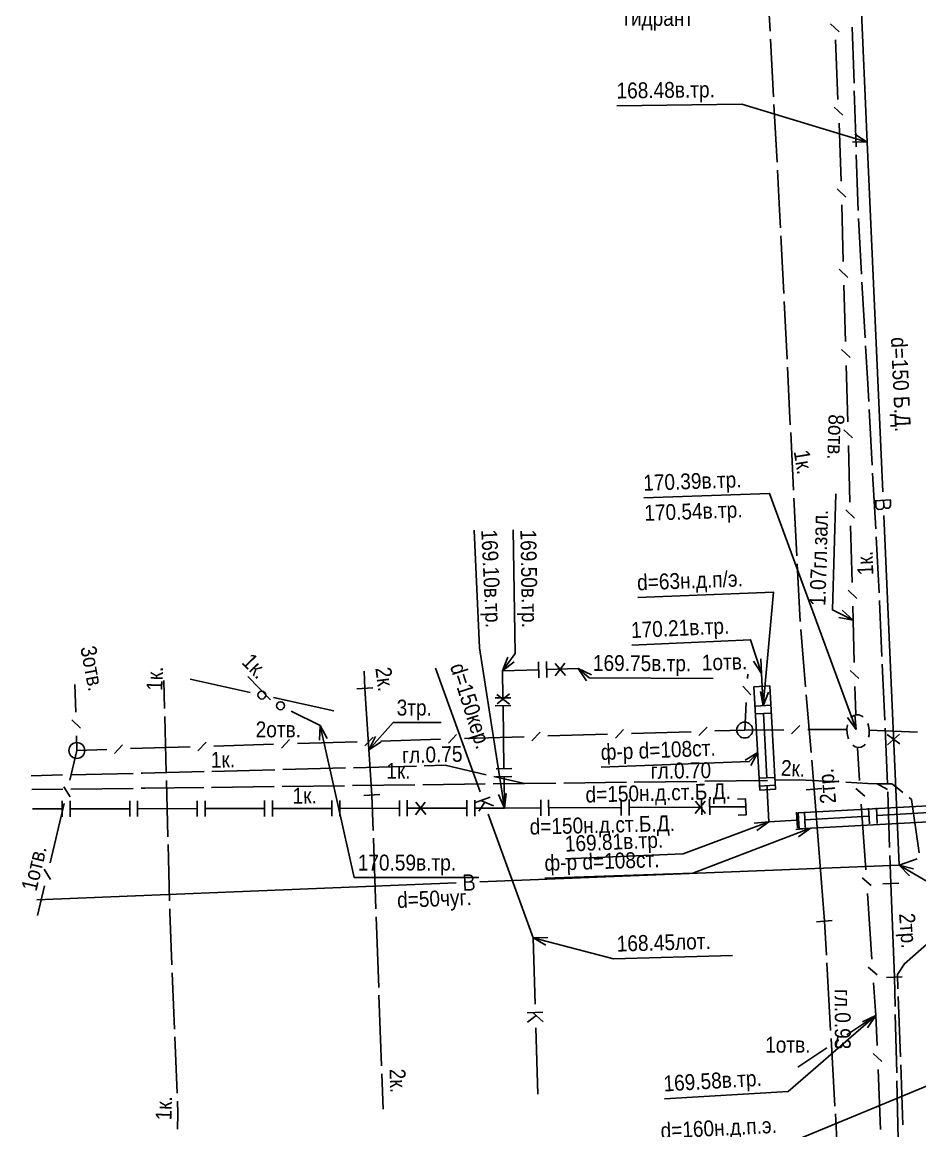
# Model space of a CAD drawing. Header units: metres. Extents: x -3947 to -3704, y 4976 to 6609.
# Drawn here: x -3942.1 to -3885.4, y 6264 to 6333.9 of the extents above; entities that cross this region are included whole.
import ezdxf
from ezdxf.enums import TextEntityAlignment as Align

# ---------------------------------------------------------------- set-up
doc = ezdxf.new("R2010")
doc.units = ezdxf.units.M
doc.header["$MEASUREMENT"] = 0
for name, color, linetype, lineweight in [('Водопровод', 7, 'Continuous', 25), ('Газопровод', 7, 'Continuous', 25), ('Кабели', 7, 'Continuous', 25), ('Кабель связи', 7, 'Continuous', 25), ('Кабель электрический', 7, 'Continuous', 25), ('Канализация самотёчная', 7, 'Continuous', 25)]:
    doc.layers.add(name, color=color, linetype=linetype, lineweight=lineweight)
doc.styles.add('Style-RUSSIAN_1251', font='RUSSIAN_1251.shx')

msp = doc.modelspace()

# ---------------------------------------------------------------- linework, layer by layer
at = {"layer": 'Водопровод', "linetype": 'Continuous'}
for p, q in [((-3890.305, 6360.949), (-3888.759, 6326.375)), ((-3888.759, 6326.375), (-3889.548, 6326.876)), ((-3888.759, 6326.375), (-3889.693, 6326.397)), ((-3888.759, 6326.375), (-3887.78, 6304.304)), ((-3887.259, 6303.785), (-3888.255, 6303.741)), ((-3888.223, 6303.742), (-3888.207, 6303.38)), ((-3887.722, 6303.765), (-3887.708, 6303.443)), ((-3887.713, 6302.806), (-3886.734, 6280.735)), ((-3886.697, 6288.393), (-3887.507, 6288.979)), ((-3886.726, 6288.992), (-3887.476, 6288.33)), ((-3886.734, 6280.735), (-3885.598, 6281.127)), ((-3913.222, 6279.673), (-3886.734, 6280.735)), ((-3886.734, 6280.735), (-3886.083, 6280.065)), ((-3886.734, 6280.735), (-3885.831, 6280.497)), ((-3914.199, 6280.132), (-3914.159, 6279.135)), ((-3914.181, 6279.668), (-3913.86, 6279.681)), ((-3941.209, 6278.551), (-3914.721, 6279.613)), ((-3914.161, 6279.167), (-3913.799, 6279.182))]:
    msp.add_line(p, q, dxfattribs=at)
at = {"layer": 'Водопровод', "linetype": 'Continuous', "flags": 128}
for points in [[(-3888.759, 6326.375), (-3896.673, 6328.778), (-3904.579, 6328.675)], [(-3887.295, 6303.783), (-3887.281, 6303.465), (-3887.286, 6303.435), (-3887.302, 6303.384), (-3887.328, 6303.336), (-3887.342, 6303.316), (-3887.36, 6303.299), (-3887.383, 6303.283), (-3887.413, 6303.268), (-3887.427, 6303.264), (-3887.543, 6303.259), (-3887.566, 6303.264), (-3887.596, 6303.275), (-3887.617, 6303.289), (-3887.639, 6303.305), (-3887.66, 6303.332), (-3887.681, 6303.367), (-3887.695, 6303.398), (-3887.708, 6303.443), (-3887.71, 6303.405), (-3887.713, 6303.371), (-3887.725, 6303.322), (-3887.741, 6303.291), (-3887.758, 6303.263), (-3887.789, 6303.231), (-3887.823, 6303.209), (-3887.854, 6303.198), (-3888.045, 6303.19), (-3888.063, 6303.193), (-3888.09, 6303.203), (-3888.121, 6303.222), (-3888.15, 6303.253), (-3888.17, 6303.28), (-3888.193, 6303.325), (-3888.203, 6303.353), (-3888.207, 6303.38)], [(-3886.734, 6280.735), (-3875.049, 6273.91), (-3867.271, 6274.066)], [(-3914.198, 6280.095), (-3913.879, 6280.108), (-3913.849, 6280.103), (-3913.798, 6280.087), (-3913.75, 6280.061), (-3913.731, 6280.046), (-3913.714, 6280.028), (-3913.698, 6280.005), (-3913.683, 6279.976), (-3913.679, 6279.961), (-3913.675, 6279.845), (-3913.679, 6279.822), (-3913.691, 6279.792), (-3913.705, 6279.771), (-3913.721, 6279.75), (-3913.748, 6279.728), (-3913.783, 6279.708), (-3913.814, 6279.694), (-3913.86, 6279.681), (-3913.821, 6279.678), (-3913.787, 6279.676), (-3913.738, 6279.663), (-3913.708, 6279.648), (-3913.679, 6279.63), (-3913.648, 6279.599), (-3913.626, 6279.565), (-3913.615, 6279.533), (-3913.608, 6279.343), (-3913.611, 6279.324), (-3913.621, 6279.298), (-3913.64, 6279.267), (-3913.671, 6279.238), (-3913.698, 6279.218), (-3913.744, 6279.196), (-3913.771, 6279.185), (-3913.799, 6279.182)]]:
    msp.add_lwpolyline(points, dxfattribs=at)
at = {"layer": 'Газопровод', "linetype": 'Continuous'}
for p, q in [((-3911.784, 6292.994), (-3911.457, 6293.869)), ((-3895.436, 6292.829), (-3895.474, 6293.763)), ((-3911.784, 6292.994), (-3911.052, 6293.575)), ((-3909.49, 6292.565), (-3909.521, 6293.565)), ((-3908.99, 6292.581), (-3909.021, 6293.58)), ((-3909.006, 6293.08), (-3907.019, 6293.142)), ((-3908.459, 6293.472), (-3907.807, 6292.712)), ((-3907.859, 6293.492), (-3908.456, 6292.69)), ((-3907.019, 6293.142), (-3906.489, 6292.373)), ((-3907.019, 6293.142), (-3906.168, 6292.756)), ((-3895.436, 6292.829), (-3895.95, 6293.61)), ((-3912.13, 6290.912), (-3911.36, 6291.55)), ((-3895.334, 6290.785), (-3895.5, 6291.704)), ((-3895.334, 6290.785), (-3895.002, 6291.658)), ((-3911.262, 6291.305), (-3912.262, 6291.291)), ((-3912.14, 6291.512), (-3911.349, 6290.9)), ((-3911.255, 6290.805), (-3912.255, 6290.792)), ((-3911.702, 6286.823), (-3911.755, 6290.798)), ((-3894.835, 6290.828), (-3895.834, 6290.778)), ((-3894.81, 6290.329), (-3895.809, 6290.279)), ((-3895.107, 6286.251), (-3895.31, 6290.304)), ((-3895.673, 6287.846), (-3896.471, 6287.36)), ((-3895.673, 6287.846), (-3896.106, 6287.018)), ((-3911.202, 6286.829), (-3912.202, 6286.816)), ((-3911.196, 6286.329), (-3912.196, 6286.316)), ((-3911.669, 6284.335), (-3911.696, 6286.323)), ((-3894.608, 6286.276), (-3895.606, 6286.226)), ((-3911.669, 6284.335), (-3911.56, 6285.263)), ((-3894.583, 6285.777), (-3895.582, 6285.727)), ((-3939.589, 6283.787), (-3939.591, 6284.787)), ((-3939.089, 6283.788), (-3939.091, 6284.788)), ((-3935.332, 6283.794), (-3935.334, 6284.794)), ((-3934.832, 6283.795), (-3934.834, 6284.795)), ((-3931.075, 6283.802), (-3931.077, 6284.802)), ((-3930.575, 6283.803), (-3930.577, 6284.803)), ((-3926.818, 6283.809), (-3926.82, 6284.809)), ((-3926.318, 6283.81), (-3926.32, 6284.81)), ((-3922.561, 6283.816), (-3922.563, 6284.816)), ((-3922.061, 6283.817), (-3922.063, 6284.817)), ((-3918.304, 6283.824), (-3918.306, 6284.824)), ((-3917.804, 6283.825), (-3917.806, 6284.825)), ((-3916.671, 6284.702), (-3917.292, 6283.918)), ((-3917.271, 6284.699), (-3916.642, 6283.922)), ((-3914.047, 6283.831), (-3914.049, 6284.831)), ((-3913.547, 6283.832), (-3913.549, 6284.832)), ((-3911.669, 6284.335), (-3912.054, 6285.186)), ((-3909.375, 6283.847), (-3909.381, 6284.847)), ((-3908.875, 6283.85), (-3908.881, 6284.85)), ((-3904.292, 6283.875), (-3904.298, 6284.875)), ((-3903.792, 6283.878), (-3903.798, 6284.878)), ((-3898.998, 6284.78), (-3899.616, 6283.993)), ((-3899.598, 6284.774), (-3898.966, 6283.999)), ((-3899.209, 6283.902), (-3899.215, 6284.902)), ((-3898.709, 6283.905), (-3898.715, 6284.905)), ((-3941.469, 6284.284), (-3939.59, 6284.287)), ((-3939.09, 6284.288), (-3935.333, 6284.294)), ((-3934.833, 6284.295), (-3931.076, 6284.302)), ((-3930.576, 6284.303), (-3926.819, 6284.309)), ((-3926.319, 6284.31), (-3922.562, 6284.316)), ((-3922.062, 6284.317), (-3918.305, 6284.324)), ((-3917.805, 6284.325), (-3914.048, 6284.331)), ((-3913.548, 6284.332), (-3911.669, 6284.335)), ((-3911.669, 6284.335), (-3909.378, 6284.347)), ((-3908.878, 6284.35), (-3904.295, 6284.375)), ((-3903.795, 6284.378), (-3899.212, 6284.402)), ((-3898.712, 6284.405), (-3896.421, 6284.418)), ((-3893.228, 6284.07), (-3893.17, 6283.072)), ((-3892.729, 6284.099), (-3892.671, 6283.1)), ((-3888.678, 6284.332), (-3888.62, 6283.334)), ((-3888.178, 6284.361), (-3888.121, 6283.362)), ((-3884.099, 6284.095), (-3888.15, 6283.861)), ((-3894.968, 6283.469), (-3895.899, 6283.388)), ((-3894.968, 6283.469), (-3895.724, 6282.92)), ((-3888.649, 6283.833), (-3892.7, 6283.6)), ((-3892.343, 6283.074), (-3893.273, 6282.985)), ((-3892.343, 6283.074), (-3893.094, 6282.518))]:
    msp.add_line(p, q, dxfattribs=at)
at = {"layer": 'Газопровод', "linetype": 'Continuous', "flags": 128}
for points in [[(-3911.669, 6284.335), (-3913.237, 6294.457), (-3913.584, 6301.875)], [(-3911.784, 6292.994), (-3910.988, 6294.089), (-3911.112, 6301.903)], [(-3895.334, 6290.785), (-3894.671, 6297.958), (-3903.254, 6297.626)], [(-3895.436, 6292.829), (-3896.124, 6294.966), (-3903.634, 6294.616)], [(-3911.762, 6291.298), (-3911.784, 6292.994), (-3909.505, 6293.065)], [(-3907.019, 6293.142), (-3906.311, 6292.549), (-3898.481, 6292.514)], [(-3895.335, 6290.803), (-3895.395, 6292.02), (-3895.436, 6292.829)], [(-3894.918, 6292.047), (-3894.543, 6285.531), (-3895.537, 6285.474), (-3895.912, 6291.99), (-3894.918, 6292.047)], [(-3895.673, 6287.846), (-3896.209, 6287.273), (-3905.554, 6286.915)], [(-3893.199, 6283.571), (-3894.968, 6283.469), (-3895.07, 6285.501), (-3895.082, 6285.752)], [(-3896.899, 6283.898), (-3896.399, 6283.918), (-3896.441, 6284.917), (-3896.941, 6284.897)], [(-3893.117, 6284.038), (-3883.363, 6284.564), (-3883.319, 6283.561), (-3893.062, 6283.035), (-3893.117, 6284.038)], [(-3894.968, 6283.469), (-3900.388, 6281.446), (-3907.814, 6281.133)], [(-3892.343, 6283.074), (-3899.762, 6280.228), (-3909.108, 6279.919)], [(-3880.952, 6268.469), (-3893.064, 6263.456), (-3901.761, 6263.016)]]:
    msp.add_lwpolyline(points, dxfattribs=at)
at = {"layer": 'Кабели', "linetype": 'Continuous'}
for p, q in [((-3931.524, 6292.474), (-3927.72, 6291.632)), ((-3926.449, 6291.175), (-3927.879, 6292.639)), ((-3926.256, 6291.308), (-3922.452, 6290.466)), ((-3923.304, 6289.554), (-3925.139, 6290.461)), ((-3923.304, 6289.554), (-3923.352, 6288.621)), ((-3923.304, 6289.554), (-3922.864, 6288.73))]:
    msp.add_line(p, q, dxfattribs=at)
at = {"layer": 'Кабели', "linetype": 'Continuous', "flags": 128}
msp.add_lwpolyline([(-3923.304, 6289.554), (-3921.157, 6279.945), (-3913.292, 6279.945)], dxfattribs=at)
at = {"layer": 'Кабели', "linetype": 'Continuous'}
for centre in [(-3926.988, 6291.47), (-3925.811, 6290.794)]:
    msp.add_circle(centre, 0.25, dxfattribs=at)
at = {"layer": 'Кабель связи', "linetype": 'Continuous'}
for p, q in [((-3891.078, 6333.835), (-3890.526, 6333.329)), ((-3890.769, 6332.833), (-3890.606, 6329.073)), ((-3890.85, 6328.577), (-3890.297, 6328.07)), ((-3890.541, 6327.574), (-3890.459, 6325.694)), ((-3890.459, 6325.694), (-3890.41, 6323.911)), ((-3890.661, 6323.419), (-3890.117, 6322.904)), ((-3890.368, 6322.411), (-3890.27, 6318.845)), ((-3890.521, 6318.353), (-3889.977, 6317.838)), ((-3890.228, 6317.346), (-3890.13, 6313.78)), ((-3890.381, 6313.288), (-3889.837, 6312.772)), ((-3890.088, 6312.28), (-3889.99, 6308.714)), ((-3890.241, 6308.222), (-3889.697, 6307.707)), ((-3889.948, 6307.215), (-3889.85, 6303.649)), ((-3890.101, 6303.156), (-3889.557, 6302.641)), ((-3889.808, 6302.149), (-3889.71, 6298.583)), ((-3889.961, 6298.091), (-3889.417, 6297.576)), ((-3889.644, 6296.193), (-3890.337, 6296.819)), ((-3889.644, 6296.193), (-3890.56, 6296.372)), ((-3889.826, 6293.026), (-3889.282, 6292.51)), ((-3896.321, 6292.506), (-3896.306, 6292.789)), ((-3938.794, 6292.144), (-3938.744, 6290.395)), ((-3896.111, 6291.478), (-3896.612, 6292.036)), ((-3889.534, 6292.018), (-3889.488, 6290.235)), ((-3896.495, 6289.261), (-3896.402, 6291.008)), ((-3889.462, 6289.299), (-3889.537, 6290.23)), ((-3938.994, 6289.902), (-3938.449, 6289.388)), ((-3899.388, 6288.909), (-3898.875, 6289.454)), ((-3893.532, 6289.016), (-3893.006, 6289.55)), ((-3889.462, 6289.299), (-3890.007, 6290.058)), ((-3938.7, 6288.896), (-3938.673, 6287.971)), ((-3920.478, 6288.274), (-3919.964, 6288.819)), ((-3915.205, 6288.432), (-3914.692, 6288.978)), ((-3914.199, 6288.728), (-3910.426, 6288.841)), ((-3909.933, 6288.591), (-3909.419, 6289.137)), ((-3908.926, 6288.887), (-3905.154, 6289)), ((-3904.661, 6288.75), (-3904.147, 6289.296)), ((-3903.654, 6289.045), (-3899.881, 6289.159)), ((-3898.382, 6289.204), (-3896.495, 6289.261)), ((-3896.495, 6289.261), (-3894.019, 6289.278)), ((-3892.519, 6289.288), (-3890.043, 6289.306)), ((-3888.633, 6289.263), (-3885.586, 6289.13)), ((-3936.293, 6287.789), (-3935.782, 6288.337)), ((-3931.022, 6287.956), (-3930.508, 6288.502)), ((-3930.016, 6288.252), (-3926.243, 6288.365)), ((-3925.75, 6288.115), (-3925.236, 6288.661)), ((-3924.743, 6288.41), (-3920.97, 6288.524)), ((-3919.471, 6288.569), (-3915.698, 6288.683)), ((-3889.383, 6288.147), (-3889.241, 6286.077)), ((-3938.673, 6287.971), (-3939.121, 6286.094)), ((-3938.673, 6287.971), (-3936.787, 6288.037)), ((-3939.492, 6285.684), (-3939.099, 6285.045)), ((-3889.472, 6285.575), (-3888.907, 6285.082)), ((-3939.47, 6284.635), (-3940.366, 6280.881)), ((-3889.138, 6284.58), (-3888.853, 6280.441)), ((-3940.737, 6280.471), (-3940.344, 6279.833)), ((-3889.084, 6279.939), (-3888.519, 6279.446)), ((-3940.715, 6279.422), (-3941.163, 6277.546)), ((-3888.75, 6278.944), (-3888.466, 6274.804)), ((-3888.697, 6274.302), (-3888.132, 6273.81)), ((-3888.363, 6273.308), (-3888.221, 6271.238)), ((-3890.052, 6270.026), (-3888.221, 6271.238)), ((-3888.221, 6271.238), (-3889.066, 6270.839)), ((-3888.221, 6271.238), (-3888.739, 6270.46)), ((-3888.221, 6271.238), (-3888.14, 6269.339)), ((-3890.752, 6269.245), (-3890.603, 6269.979)), ((-3893.134, 6267.986), (-3891.303, 6269.198)), ((-3888.384, 6268.843), (-3887.832, 6268.337)), ((-3888.076, 6267.841), (-3887.913, 6264.043))]:
    msp.add_line(p, q, dxfattribs=at)
at = {"layer": 'Кабель связи', "linetype": 'Continuous', "flags": 128}
for points in [[(-3889.462, 6289.299), (-3894.928, 6304.198), (-3902.873, 6303.915)], [(-3889.644, 6296.193), (-3890.959, 6296.85), (-3890.743, 6304.18)], [(-3889.668, 6297.084), (-3889.644, 6296.193), (-3889.574, 6293.517)], [(-3889.406, 6290.23), (-3889.597, 6290.177), (-3889.768, 6290.049), (-3889.785, 6290.025)], [(-3889.007, 6290.075), (-3889.089, 6290.146), (-3889.281, 6290.222), (-3889.406, 6290.23)], [(-3890.005, 6289.582), (-3890.044, 6289.334), (-3890.033, 6289.046), (-3889.969, 6288.77), (-3889.944, 6288.717)], [(-3888.672, 6288.804), (-3888.637, 6288.96), (-3888.63, 6289.247), (-3888.678, 6289.529), (-3888.73, 6289.667)], [(-3935.288, 6288.089), (-3934.524, 6288.116), (-3931.515, 6288.207)], [(-3889.668, 6288.308), (-3889.523, 6288.206), (-3889.328, 6288.154), (-3889.134, 6288.182), (-3888.955, 6288.287), (-3888.891, 6288.363)], [(-3888.221, 6271.238), (-3893.76, 6266.454), (-3901.568, 6265.991)]]:
    msp.add_lwpolyline(points, dxfattribs=at)
at = {"layer": 'Кабель связи', "linetype": 'Continuous'}
for centre in [(-3896.495, 6289.261), (-3938.673, 6287.971)]:
    msp.add_arc(centre, 0.5, 0, 359.99999, dxfattribs=at)
at = {"layer": 'Кабель электрический', "linetype": 'Continuous'}
for p, q in [((-3894.896, 6333.38), (-3895.091, 6337.021)), ((-3889.593, 6330.106), (-3889.704, 6333.631)), ((-3894.675, 6329.24), (-3894.87, 6332.881)), ((-3889.466, 6326.081), (-3889.578, 6329.606)), ((-3894.454, 6325.1), (-3894.649, 6328.741)), ((-3889.339, 6322.056), (-3889.451, 6325.581)), ((-3889.12, 6318.036), (-3889.319, 6321.557)), ((-3894.031, 6316.819), (-3894.212, 6320.46)), ((-3888.892, 6314.016), (-3889.092, 6317.537)), ((-3893.825, 6312.678), (-3894.006, 6316.319)), ((-3888.446, 6305.975), (-3888.639, 6309.496)), ((-3893.409, 6304.396), (-3893.593, 6308.038)), ((-3888.225, 6301.954), (-3888.418, 6305.475)), ((-3893.2, 6300.255), (-3893.384, 6303.897)), ((-3888.004, 6297.933), (-3888.198, 6301.455)), ((-3892.99, 6296.115), (-3893.174, 6299.756)), ((-3892.65, 6291.983), (-3892.952, 6295.616)), ((-3920.486, 6291.89), (-3920.536, 6292.972)), ((-3887.657, 6289.888), (-3887.806, 6293.411)), ((-3933.131, 6290.625), (-3933.177, 6292.399)), ((-3920.985, 6291.857), (-3919.987, 6291.923)), ((-3892.307, 6287.851), (-3892.609, 6291.484)), ((-3933.025, 6286.577), (-3933.118, 6290.125)), ((-3920.232, 6288.01), (-3919.82, 6288.848)), ((-3887.487, 6285.864), (-3887.636, 6289.388)), ((-3920.232, 6288.01), (-3919.446, 6288.516)), ((-3892.115, 6285.536), (-3892.266, 6287.353)), ((-3930.139, 6286.654), (-3926.17, 6286.757)), ((-3925.67, 6286.771), (-3921.7, 6286.874)), ((-3921.2, 6286.887), (-3917.23, 6286.991)), ((-3941.564, 6286.38), (-3939.579, 6286.425)), ((-3939.079, 6286.436), (-3935.109, 6286.526)), ((-3932.92, 6282.529), (-3933.012, 6286.077)), ((-3912.34, 6286.332), (-3910.405, 6285.886)), ((-3907.927, 6285.917), (-3903.97, 6285.966)), ((-3903.47, 6285.973), (-3899.512, 6286.022)), ((-3899.012, 6286.029), (-3895.055, 6286.084)), ((-3941.524, 6285.507), (-3939.551, 6285.529)), ((-3939.051, 6285.535), (-3935.106, 6285.581)), ((-3930.16, 6285.641), (-3926.215, 6285.69)), ((-3925.715, 6285.696), (-3921.769, 6285.745)), ((-3921.269, 6285.752), (-3917.324, 6285.801)), ((-3916.824, 6285.807), (-3912.878, 6285.856)), ((-3912.378, 6285.862), (-3910.405, 6285.886)), ((-3910.405, 6285.886), (-3908.427, 6285.911)), ((-3892.614, 6285.497), (-3891.617, 6285.575)), ((-3888.126, 6285.861), (-3887.473, 6285.514)), ((-3887.348, 6281.84), (-3887.468, 6285.365)), ((-3920.544, 6285.125), (-3919.546, 6285.191)), ((-3920.045, 6285.158), (-3919.965, 6282.93)), ((-3932.815, 6278.482), (-3932.907, 6282.03)), ((-3919.948, 6282.43), (-3919.788, 6277.974)), ((-3887.271, 6279.578), (-3887.331, 6281.34)), ((-3887.771, 6279.559), (-3886.772, 6279.598)), ((-3919.77, 6277.474), (-3919.611, 6273.018)), ((-3891.961, 6277.153), (-3890.964, 6277.231)), ((-3891.341, 6275.058), (-3891.462, 6277.192)), ((-3891.071, 6270.291), (-3891.313, 6274.559)), ((-3932.504, 6270.389), (-3932.644, 6273.936)), ((-3887.542, 6273.641), (-3886.543, 6273.68)), ((-3887.042, 6273.66), (-3886.998, 6271.815)), ((-3919.593, 6272.518), (-3919.434, 6268.062)), ((-3886.66, 6268.635), (-3886.799, 6272.437)), ((-3886.986, 6271.315), (-3886.898, 6267.624)), ((-3932.344, 6266.343), (-3932.484, 6269.89)), ((-3890.8, 6265.525), (-3891.042, 6269.792)), ((-3886.502, 6264.334), (-3886.641, 6268.135)), ((-3919.416, 6267.562), (-3919.337, 6265.334)), ((-3886.886, 6267.125), (-3886.797, 6263.434))]:
    msp.add_line(p, q, dxfattribs=at)
at = {"layer": 'Кабель электрический', "linetype": 'Continuous', "flags": 128}
for points in [[(-3894.237, 6320.96), (-3894.292, 6322.07), (-3894.427, 6324.601)], [(-3888.667, 6309.995), (-3888.728, 6311.107), (-3888.864, 6313.516)], [(-3893.618, 6308.537), (-3893.639, 6308.951), (-3893.8, 6312.178)], [(-3887.827, 6293.911), (-3887.974, 6297.385), (-3887.977, 6297.434)], [(-3920.486, 6291.89), (-3920.045, 6285.158)], [(-3920.232, 6288.01), (-3918.7, 6289.728), (-3915.666, 6289.728)], [(-3916.731, 6287.004), (-3915.408, 6287.039), (-3912.827, 6286.444)], [(-3934.609, 6286.537), (-3934.518, 6286.539), (-3930.639, 6286.64)], [(-3894.555, 6286.091), (-3893.049, 6286.113), (-3890.601, 6285.988)], [(-3890.102, 6285.962), (-3888.717, 6285.892), (-3888.126, 6285.861)], [(-3934.606, 6285.586), (-3934.379, 6285.589), (-3930.66, 6285.635)], [(-3892.115, 6285.536), (-3891.462, 6277.192)], [(-3888.126, 6285.861), (-3887.212, 6285.874), (-3886.86, 6285.622), (-3886.505, 6285.326)], [(-3886.121, 6285.006), (-3885.956, 6284.868), (-3885.472, 6281.501)], [(-3887.271, 6279.578), (-3887.042, 6273.66)], [(-3932.664, 6274.435), (-3932.796, 6277.768), (-3932.802, 6277.982)], [(-3886.817, 6272.936), (-3886.85, 6273.84), (-3886.41, 6274.51), (-3884.829, 6275.89)], [(-3932.321, 6264.07), (-3932.293, 6265.052), (-3932.324, 6265.844)], [(-3890.52, 6260.758), (-3890.629, 6262.5), (-3890.772, 6265.025)]]:
    msp.add_lwpolyline(points, dxfattribs=at)
at = {"layer": 'Канализация самотёчная', "linetype": 'Continuous'}
for p, q in [((-3916.033, 6293.176), (-3913.203, 6285.365)), ((-3912.568, 6285.033), (-3913.499, 6284.696)), ((-3912.912, 6284.706), (-3913.295, 6284.132)), ((-3913.167, 6284.816), (-3912.363, 6284.469)), ((-3912.692, 6283.955), (-3909.862, 6276.144)), ((-3909.862, 6276.144), (-3908.928, 6276.159)), ((-3909.862, 6276.144), (-3909.054, 6275.675)), ((-3909.862, 6276.144), (-3909.737, 6271.964)), ((-3909.238, 6271.45), (-3910.228, 6271.42)), ((-3909.875, 6271.431), (-3909.22, 6270.85)), ((-3909.667, 6271.247), (-3910.21, 6270.821)), ((-3909.693, 6270.464), (-3909.568, 6266.284))]:
    msp.add_line(p, q, dxfattribs=at)
at = {"layer": 'Канализация самотёчная', "linetype": 'Continuous', "flags": 128}
msp.add_lwpolyline([(-3909.862, 6276.144), (-3904.774, 6274.816), (-3897.258, 6275.037)], dxfattribs=at)

# ---------------------------------------------------------------- texts
at = {"layer": 'Водопровод', "linetype": 'Continuous', "style": 'Style-RUSSIAN_1251', "width": 0.899998}
for s, rotation, p in [('гидрант', 359.74173, (-3904.119, 6334.726)), ('168.48в.тр.', 0.7484, (-3904.598, 6330.125))]:
    msp.add_text(s, height=1, rotation=rotation, dxfattribs=at).set_placement(p, align=Align.TOP_LEFT)
for s, rotation, p in [('d=150 Б.Д.', 272.59018, (-3887.265, 6314.041)), ('d=50чуг.', 2.26449, (-3918.429, 6278.029))]:
    msp.add_text(s, height=1, rotation=rotation, dxfattribs=at).set_placement(p)
at = {"layer": 'Газопровод', "linetype": 'Continuous', "style": 'Style-RUSSIAN_1251', "width": 0.899998}
for s, rotation, p in [('169.10в.тр.', 272.6824, (-3912.136, 6301.943)), ('169.50в.тр.', 270.9089, (-3909.662, 6301.926)), ('d=63н.д.п/э.', 2.21499, (-3903.31, 6299.075)), ('170.21в.тр.', 2.66718, (-3903.701, 6296.065)), ('169.75в.тр.', 359.74065, (-3906.079, 6293.998)), ('ф-р d=108ст.', 2.1926, (-3905.609, 6288.364)), ('169.81в.тр.', 2.4125, (-3907.875, 6282.581)), ('ф-р d=108ст.', 1.8957, (-3909.156, 6281.368)), ('d=160н.д.п.э.', 2.89493, (-3901.835, 6264.464))]:
    msp.add_text(s, height=1, rotation=rotation, dxfattribs=at).set_placement(p, align=Align.TOP_LEFT)
for p in [(-3906.538, 6284.686), (-3910.066, 6282.659)]:
    msp.add_text('d=150н.д.ст.Б.Д.', height=1, rotation=1.43293, dxfattribs=at).set_placement(p)
at = {"layer": 'Кабели', "linetype": 'Continuous', "style": 'Style-RUSSIAN_1251', "width": 0.899998}
msp.add_text('1к.', height=1, rotation=314.32154, dxfattribs=at).set_placement((-3928.319, 6293.501))
msp.add_text('170.59в.тр.', height=1, dxfattribs=at).set_placement((-3920.932, 6281.395), align=Align.TOP_LEFT)
at = {"layer": 'Кабель связи', "linetype": 'Continuous', "style": 'Style-RUSSIAN_1251', "width": 0.899998}
for s, rotation, p in [('8отв.', 268.31469, (-3891.198, 6309.204)), ('3отв.', 280.63428, (-3938.457, 6294.464)), ('1отв.', 1.69602, (-3899.19, 6293.016)), ('1отв.', 76.56014, (-3941.225, 6279.036))]:
    msp.add_text(s, height=1, rotation=rotation, dxfattribs=at).set_placement(p)
for s, rotation, p in [('170.39в.тр.', 2.04123, (-3902.924, 6305.364)), ('170.54в.тр.', 2.04123, (-3902.857, 6303.465)), ('1.07гл.зал.', 88.3147, (-3892.402, 6297.118)), ('169.58в.тр.', 3.3911, (-3901.654, 6267.439))]:
    msp.add_text(s, height=1, rotation=rotation, dxfattribs=at).set_placement(p, align=Align.TOP_LEFT)
for s, p in [('2отв.', (-3927.38, 6288.802)), ('1отв.', (-3895.203, 6268.897))]:
    msp.add_text(s, height=1, dxfattribs=at).set_placement(p)
at = {"layer": 'Кабель электрический', "linetype": 'Continuous', "style": 'Style-RUSSIAN_1251'}
for s, rotation, width, p in [('1к.', 279.16737, 0.899998, (-3893.406, 6306.853)), ('1к.', 92.41851, 0.899998, (-3888.366, 6299.052)), ('1к.', 88.29235, 0.899998, (-3933.274, 6291.728)), ('2к.', 277.08334, 0.899998, (-3919.823, 6293.169)), ('гл.0.75', 1.47643, 0.899998, (-3918.122, 6287.169)), ('1к.', 1.47643, 0.899998, (-3930.199, 6286.876)), ('2к.', 357.19941, 0.899998, (-3894.23, 6286.384)), ('гл.0.70', 0.71315, 0.9, (-3902.428, 6286.183)), ('2тр.', 94.4756, 0.899998, (-3890.724, 6284.654)), ('1к.', 0.79087, 0.899998, (-3925.041, 6284.61)), ('2тр.', 274.19172, 0.899998, (-3886.752, 6277.666)), ('гл.0.93', 270.01186, 0.899998, (-3890.806, 6272.925)), ('2к.', 272.04681, 0.899998, (-3918.929, 6267.866)), ('1к.', 88.29235, 0.899998, (-3932.699, 6264.609))]:
    msp.add_text(s, height=1, rotation=rotation, dxfattribs=dict(at, width=width)).set_placement(p)
at = {"layer": 'Кабель электрический', "linetype": 'Continuous', "style": 'Style-RUSSIAN_1251', "width": 0.899998}
msp.add_text('3тр.', height=1, dxfattribs=at).set_placement((-3918.475, 6291.178), align=Align.TOP_LEFT)
msp.add_text('1к.', height=1, dxfattribs=at).set_placement((-3919.129, 6286.188))
at = {"layer": 'Канализация самотёчная', "linetype": 'Continuous', "style": 'Style-RUSSIAN_1251', "width": 0.899998}
msp.add_text('d=150кер.', height=1, rotation=287.73997, dxfattribs=at).set_placement((-3915.121, 6293.293))
msp.add_text('168.45лот.', height=1, rotation=1.68529, dxfattribs=at).set_placement((-3904.592, 6276.272), align=Align.TOP_LEFT)

doc.saveas('drawing.dxf')
